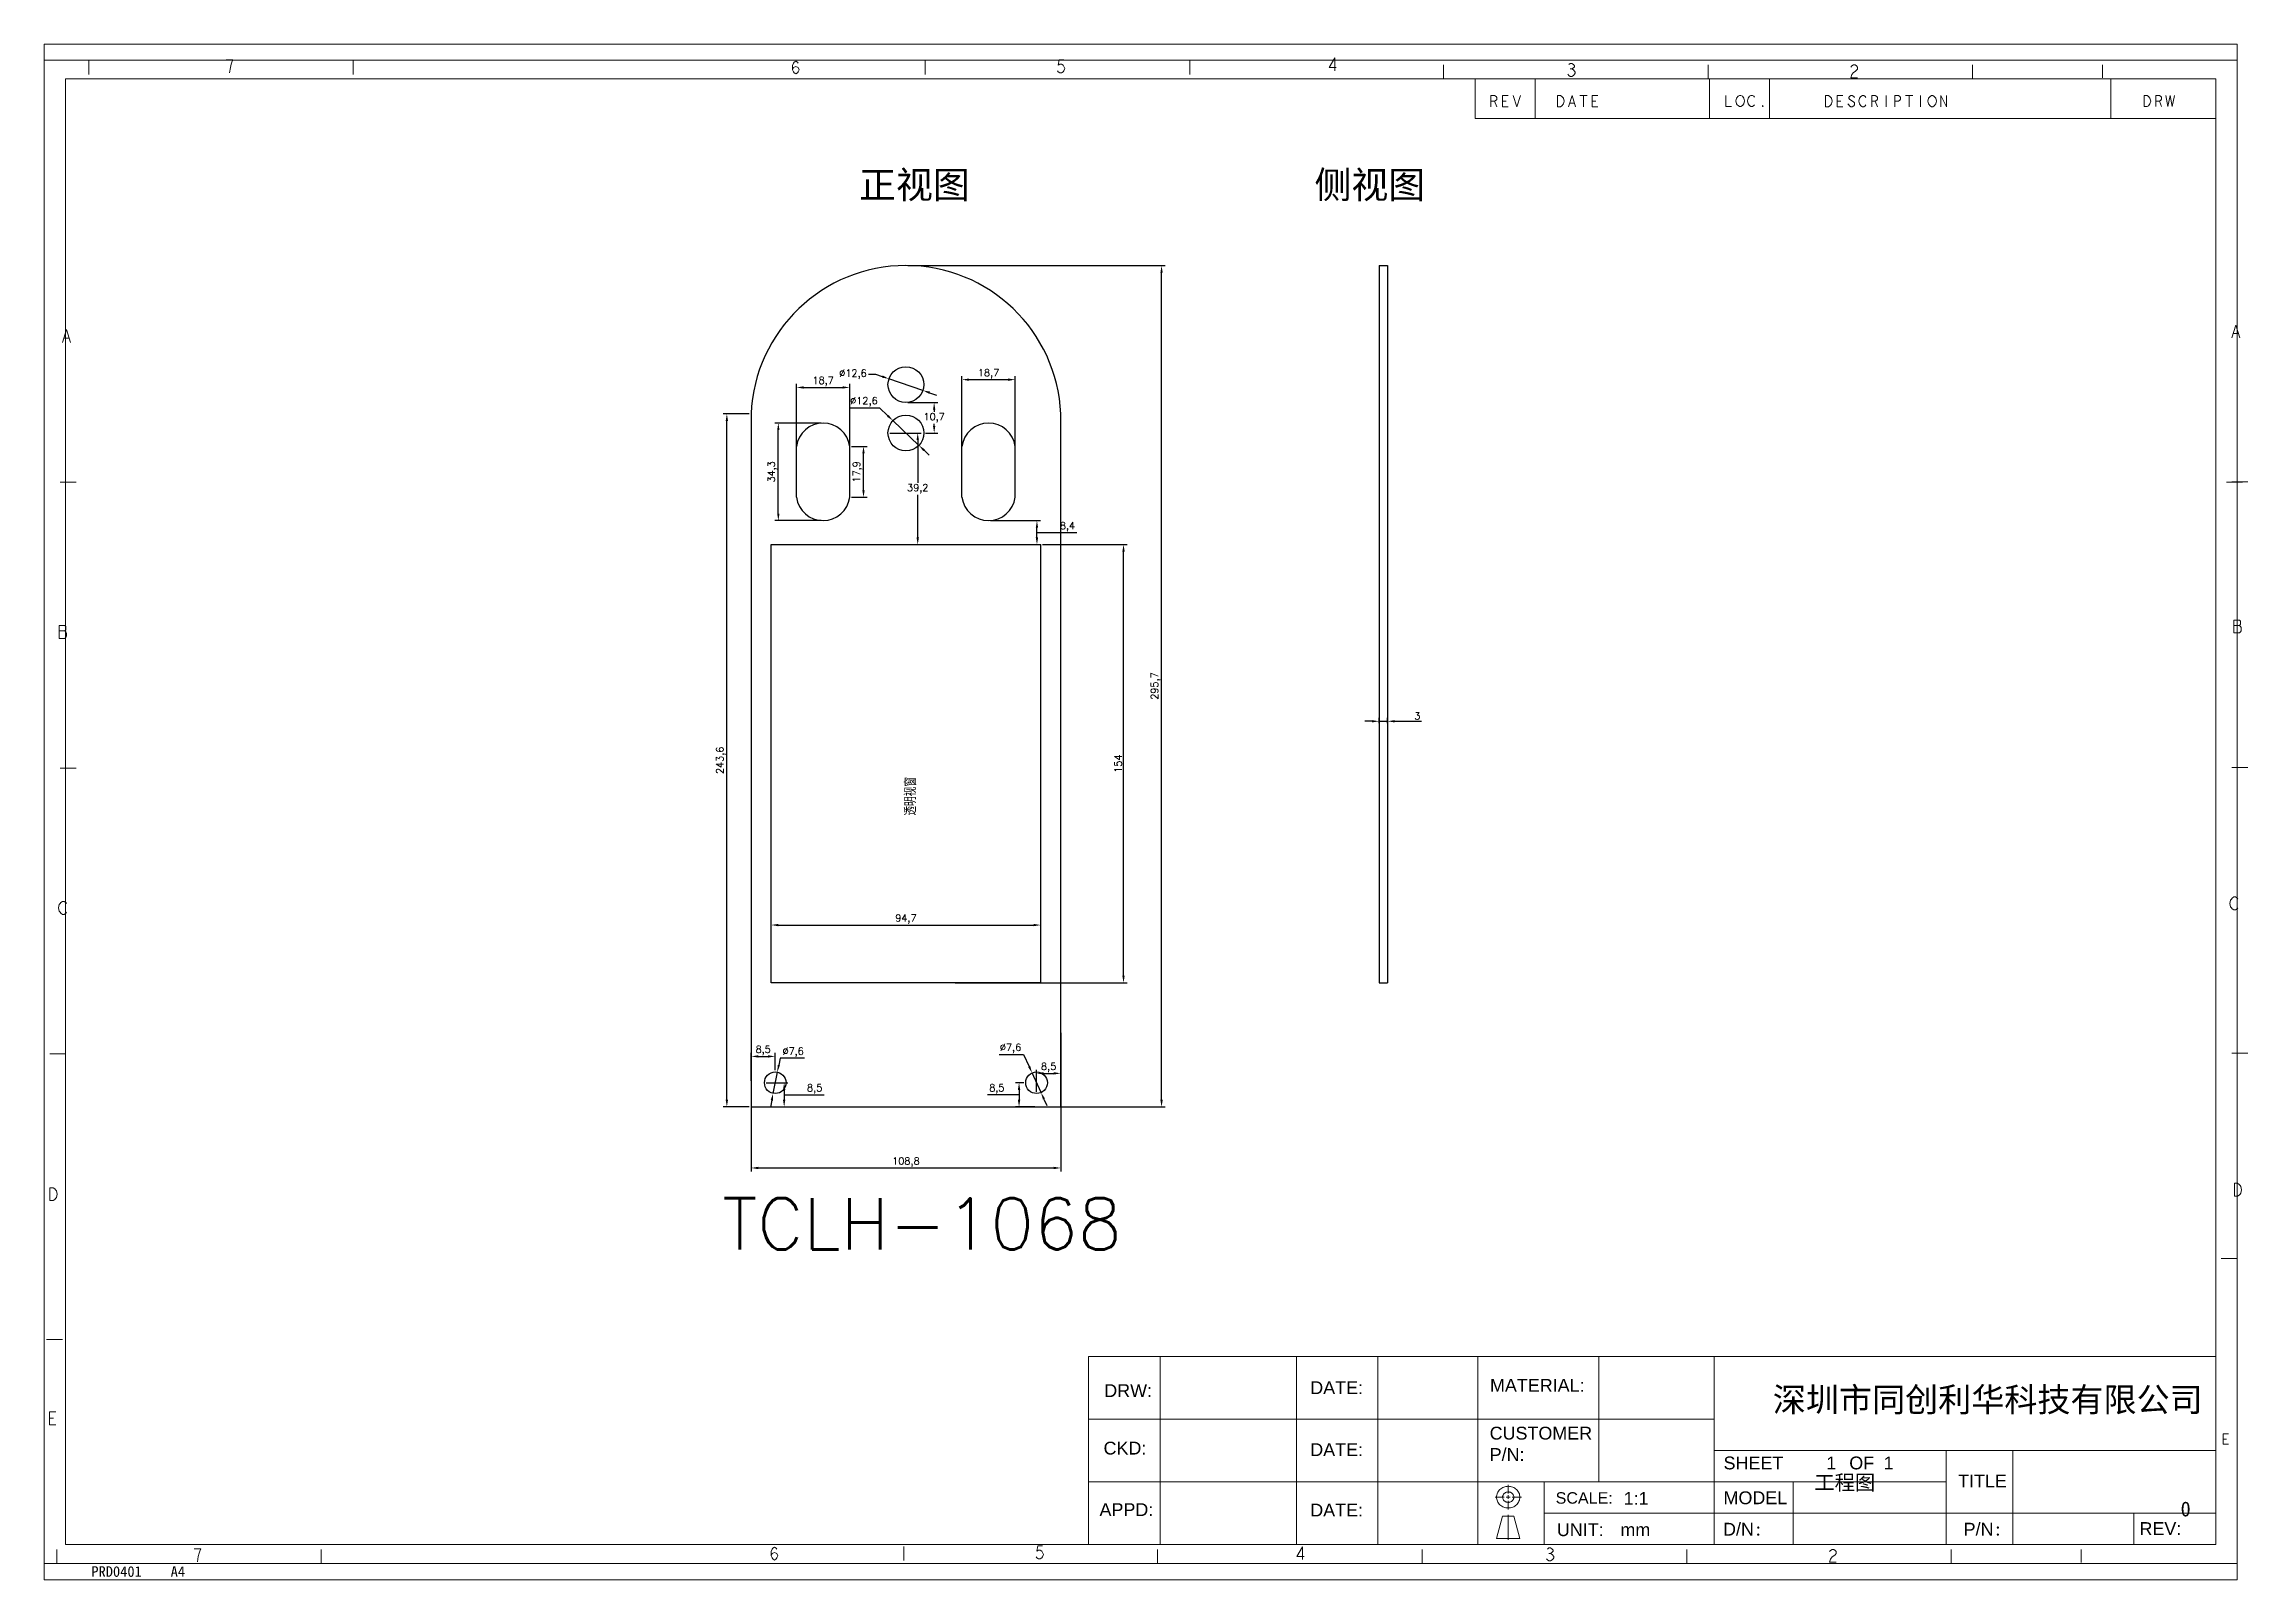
# Model space of a CAD drawing. Header units: millimetres. Extents: x 1974 to 2748, y 601 to 1141.
import ezdxf

# ---------------------------------------------------------------- set-up
doc = ezdxf.new("R2010")
doc.units = ezdxf.units.MM
doc.layers.add('0 @ 1', color=7, linetype='Continuous')
doc.layers.add('DIM', color=4, linetype='Continuous', lineweight=9)
doc.styles.get("Standard").update_dxf_attribs({"font": 'txt', "bigfont": 'gbcbig.shx'})
doc.styles.add('style1', font='', dxfattribs={"height": 2})
doc.styles.add('TPD', font='')
doc.styles.add('WMF-ARIAL0', font='arial.ttf')
doc.styles.add('宋体', font='')
doc.styles.get('style1').set_extended_font_data('SimSun')
doc.styles.get('TPD').set_extended_font_data('SimSun')
doc.styles.get('宋体').set_extended_font_data('SimSun')
doc.dimstyles.new('Annotative', dxfattribs={"dimscale": 0, "dimtxt": 2.5, "dimasz": 2.5, "dimexe": 1.25, "dimexo": 0.625, "dimtad": 1, "dimtih": 1, "dimtoh": 1, "dimtxsty": 'Standard', "dimcen": 2.5, "dimadec": 0, "dimazin": 0, "dimtfac": 1, "dimtmove": 1, "dimatfit": 3, "dimfxl": 0, "dimarcsym": 0})
doc.dimstyles.new('ISO-25', dxfattribs={"dimtxt": 2.5, "dimasz": 2.5, "dimexe": 1.25, "dimexo": 0.625, "dimtad": 1, "dimtxsty": 'Standard', "dimcen": 2.5, "dimadec": 0, "dimazin": 0, "dimtfac": 1, "dimtmove": 0, "dimatfit": 3, "dimfxl": 0, "dimarcsym": 0})

# ---------------------------------------------------------------- blocks, each defined once
blk = doc.blocks.new('*D1')
at = {"color": 0, "lineweight": -2}
for p, q in [((2324.92, 965.01), (2354.65, 965.01)), ((2353.4, 813.51), (2353.4, 962.51)), ((2324.92, 811.01), (2354.65, 811.01))]:
    blk.add_line(p, q, dxfattribs=at)
at = {"color": 0}
for points in [[(2352.98, 962.51), (2353.81, 962.51), (2353.4, 965.01)], [(2352.98, 813.51), (2353.81, 813.51), (2353.4, 811.01)]]:
    blk.add_solid(points, dxfattribs=at)
at = {"layer": 'Defpoints', "color": 0}
for p in [(2324.29, 965.01), (2353.4, 965.01), (2324.29, 811.01)]:
    blk.add_point(p, dxfattribs=at)
at = {"color": 0, "insert": (2351.52, 888.01), "char_height": 2.5, "attachment_point": 5, "rotation": 90}
blk.add_mtext('154', dxfattribs=at)
blk = doc.blocks.new('*D2')
at = {"color": 0, "lineweight": -2}
for p, q in [((2238.48, 991.19), (2238.48, 1021.46)), ((2240.98, 1020.21), (2254.68, 1020.21)), ((2257.18, 991.19), (2257.18, 1021.46))]:
    blk.add_line(p, q, dxfattribs=at)
at = {"color": 0}
for points in [[(2240.98, 1020.63), (2240.98, 1019.8), (2238.48, 1020.21)], [(2254.68, 1020.63), (2254.68, 1019.8), (2257.18, 1020.21)]]:
    blk.add_solid(points, dxfattribs=at)
at = {"layer": 'Defpoints', "color": 0}
for p in [(2257.18, 1020.21), (2238.48, 990.56), (2257.18, 990.56)]:
    blk.add_point(p, dxfattribs=at)
at = {"color": 0, "insert": (2247.83, 1022.3), "char_height": 2.5, "attachment_point": 5}
blk.add_mtext('18,7', dxfattribs=at)
blk = doc.blocks.new('*D3')
at = {"color": 0, "lineweight": -2}
for p, q in [((2257.8, 999.51), (2263.28, 999.51)), ((2262.03, 984.11), (2262.03, 997.01)), ((2257.8, 981.61), (2263.28, 981.61))]:
    blk.add_line(p, q, dxfattribs=at)
at = {"color": 0}
for points in [[(2261.62, 997.01), (2262.45, 997.01), (2262.03, 999.51)], [(2261.62, 984.11), (2262.45, 984.11), (2262.03, 981.61)]]:
    blk.add_solid(points, dxfattribs=at)
at = {"layer": 'Defpoints', "color": 0}
for p in [(2257.18, 999.51), (2262.03, 999.51), (2257.18, 981.61)]:
    blk.add_point(p, dxfattribs=at)
at = {"color": 0, "insert": (2259.95, 990.56), "char_height": 2.5, "attachment_point": 5, "rotation": 90}
blk.add_mtext('17,9', dxfattribs=at)
blk = doc.blocks.new('*D4')
at = {"color": 0, "lineweight": -2}
for p, q in [((2277.57, 1063.06), (2368.01, 1063.06)), ((2366.76, 769.86), (2366.76, 1060.56)), ((2277.57, 767.36), (2368.01, 767.36))]:
    blk.add_line(p, q, dxfattribs=at)
at = {"color": 0}
for points in [[(2366.34, 1060.56), (2367.17, 1060.56), (2366.76, 1063.06)], [(2366.34, 769.86), (2367.17, 769.86), (2366.76, 767.36)]]:
    blk.add_solid(points, dxfattribs=at)
at = {"layer": 'Defpoints', "color": 0}
for p in [(2276.94, 1063.06), (2366.76, 1063.06), (2276.94, 767.36)]:
    blk.add_point(p, dxfattribs=at)
at = {"color": 0, "insert": (2364.67, 915.28), "char_height": 2.5, "attachment_point": 5, "rotation": 90}
blk.add_mtext('295,7', dxfattribs=at)
blk = doc.blocks.new('*D5')
at = {"color": 0, "lineweight": -2}
for p, q in [((2222.54, 793.45), (2222.54, 744.65)), ((2331.34, 793.45), (2331.34, 744.65)), ((2225.04, 745.9), (2328.84, 745.9))]:
    blk.add_line(p, q, dxfattribs=at)
at = {"color": 0}
for points in [[(2225.04, 746.32), (2225.04, 745.49), (2222.54, 745.9)], [(2328.84, 746.32), (2328.84, 745.49), (2331.34, 745.9)]]:
    blk.add_solid(points, dxfattribs=at)
at = {"layer": 'Defpoints', "color": 0}
for p in [(2222.54, 794.07), (2331.34, 794.07), (2331.34, 745.9)]:
    blk.add_point(p, dxfattribs=at)
at = {"color": 0, "insert": (2276.94, 747.99), "char_height": 2.5, "attachment_point": 5}
blk.add_mtext('108,8', dxfattribs=at)
blk = doc.blocks.new('*D6')
at = {"color": 0, "lineweight": -2}
for p, q in [((2221.92, 1010.96), (2212.78, 1010.96)), ((2214.03, 769.86), (2214.03, 1008.46)), ((2221.92, 767.36), (2212.78, 767.36))]:
    blk.add_line(p, q, dxfattribs=at)
at = {"color": 0}
for points in [[(2213.61, 1008.46), (2214.45, 1008.46), (2214.03, 1010.96)], [(2213.61, 769.86), (2214.45, 769.86), (2214.03, 767.36)]]:
    blk.add_solid(points, dxfattribs=at)
at = {"layer": 'Defpoints', "color": 0}
for p in [(2214.03, 1010.96), (2222.55, 1010.96), (2222.54, 767.36)]:
    blk.add_point(p, dxfattribs=at)
at = {"color": 0, "insert": (2211.95, 889.16), "char_height": 2.5, "attachment_point": 5, "rotation": 90}
blk.add_mtext('243,6', dxfattribs=at)
blk = doc.blocks.new('*D7')
at = {"color": 0, "lineweight": -2}
for p, q in [((2296.64, 991.19), (2296.64, 1024.21)), ((2299.14, 1022.96), (2312.84, 1022.96)), ((2315.34, 991.19), (2315.34, 1024.21))]:
    blk.add_line(p, q, dxfattribs=at)
at = {"color": 0}
for points in [[(2299.14, 1023.38), (2299.14, 1022.54), (2296.64, 1022.96)], [(2312.84, 1023.38), (2312.84, 1022.54), (2315.34, 1022.96)]]:
    blk.add_solid(points, dxfattribs=at)
at = {"layer": 'Defpoints', "color": 0}
for p in [(2315.34, 1022.96), (2296.64, 990.56), (2315.34, 990.56)]:
    blk.add_point(p, dxfattribs=at)
at = {"color": 0, "insert": (2305.99, 1025.04), "char_height": 2.5, "attachment_point": 5}
blk.add_mtext('18,7', dxfattribs=at)
blk = doc.blocks.new('*D8')
at = {"color": 0, "lineweight": -2}
for p, q in [((2247.2, 1007.71), (2230.86, 1007.71)), ((2232.11, 975.91), (2232.11, 1005.21)), ((2247.2, 973.41), (2230.86, 973.41))]:
    blk.add_line(p, q, dxfattribs=at)
at = {"color": 0}
for points in [[(2231.7, 1005.21), (2232.53, 1005.21), (2232.11, 1007.71)], [(2231.7, 975.91), (2232.53, 975.91), (2232.11, 973.41)]]:
    blk.add_solid(points, dxfattribs=at)
at = {"layer": 'Defpoints', "color": 0}
for p in [(2232.11, 1007.71), (2247.83, 1007.71), (2247.83, 973.41)]:
    blk.add_point(p, dxfattribs=at)
at = {"color": 0, "insert": (2230.03, 990.56), "char_height": 2.5, "attachment_point": 5, "rotation": 90}
blk.add_mtext('34,3', dxfattribs=at)
blk = doc.blocks.new('*D21')
at = {"layer": '0 @ 1', "color": 0, "lineweight": -2}
for p, q in [((2229.59, 831.9), (2229.59, 832.53)), ((2232.09, 831.28), (2321.79, 831.28)), ((2324.29, 831.9), (2324.29, 832.53))]:
    blk.add_line(p, q, dxfattribs=at)
at = {"layer": '0 @ 1', "color": 0}
for points in [[(2232.09, 831.69), (2232.09, 830.86), (2229.59, 831.28)], [(2321.79, 831.69), (2321.79, 830.86), (2324.29, 831.28)]]:
    blk.add_solid(points, dxfattribs=at)
at = {"layer": 'Defpoints', "color": 0}
for p in [(2229.59, 831.28), (2324.29, 831.28), (2324.29, 831.28)]:
    blk.add_point(p, dxfattribs=at)
at = {"layer": '0 @ 1', "color": 0, "insert": (2276.94, 833.36), "char_height": 2.5, "attachment_point": 5}
blk.add_mtext('94,7', dxfattribs=at)
blk = doc.blocks.new('*D22')
at = {"layer": '0 @ 1', "color": 0, "lineweight": -2}
for p, q in [((2306.62, 973.41), (2324.23, 973.41)), ((2322.98, 967.51), (2322.98, 970.91)), ((2322.98, 969.21), (2330.38, 969.21)), ((2330.38, 969.21), (2337.04, 969.21)), ((2306.62, 965.01), (2324.23, 965.01))]:
    blk.add_line(p, q, dxfattribs=at)
at = {"layer": '0 @ 1', "color": 0}
for points in [[(2322.56, 970.91), (2323.4, 970.91), (2322.98, 973.41)], [(2322.56, 967.51), (2323.4, 967.51), (2322.98, 965.01)]]:
    blk.add_solid(points, dxfattribs=at)
at = {"layer": 'Defpoints', "color": 0}
for p in [(2305.99, 973.41), (2322.98, 973.41), (2305.99, 965.01)]:
    blk.add_point(p, dxfattribs=at)
at = {"layer": '0 @ 1', "color": 0, "insert": (2333.71, 971.3), "char_height": 2.5, "attachment_point": 5}
blk.add_mtext('8,4', dxfattribs=at)
blk = doc.blocks.new('*D23')
at = {"layer": '0 @ 1', "color": 0, "lineweight": -2}
for p, q in [((2271.27, 1004.21), (2282.34, 1004.21)), ((2281.09, 1001.71), (2281.09, 986.7)), ((2281.09, 967.51), (2281.09, 982.53)), ((2277.57, 965.01), (2282.34, 965.01))]:
    blk.add_line(p, q, dxfattribs=at)
at = {"layer": '0 @ 1', "color": 0}
for points in [[(2280.67, 1001.71), (2281.51, 1001.71), (2281.09, 1004.21)], [(2280.67, 967.51), (2281.51, 967.51), (2281.09, 965.01)]]:
    blk.add_solid(points, dxfattribs=at)
at = {"layer": 'Defpoints', "color": 0}
for p in [(2270.64, 1004.21), (2281.09, 1004.21), (2276.94, 965.01)]:
    blk.add_point(p, dxfattribs=at)
at = {"layer": '0 @ 1', "color": 0, "insert": (2281.09, 984.61), "char_height": 2.5, "attachment_point": 5}
blk.add_mtext('39,2', dxfattribs=at)
blk = doc.blocks.new('*D24')
at = {"layer": '0 @ 1', "color": 0, "lineweight": -2}
for p, q in [((2277.57, 1014.91), (2288.11, 1014.91)), ((2286.86, 1012.41), (2286.86, 1011.65)), ((2286.86, 1006.71), (2286.86, 1007.48)), ((2283.87, 1004.21), (2288.11, 1004.21))]:
    blk.add_line(p, q, dxfattribs=at)
at = {"layer": '0 @ 1', "color": 0}
for points in [[(2286.45, 1012.41), (2287.28, 1012.41), (2286.86, 1014.91)], [(2286.45, 1006.71), (2287.28, 1006.71), (2286.86, 1004.21)]]:
    blk.add_solid(points, dxfattribs=at)
at = {"layer": 'Defpoints', "color": 0}
for p in [(2276.94, 1014.91), (2286.86, 1014.91), (2283.24, 1004.21)]:
    blk.add_point(p, dxfattribs=at)
at = {"layer": '0 @ 1', "color": 0, "insert": (2286.86, 1009.56), "char_height": 2.5, "attachment_point": 5}
blk.add_mtext('10,7', dxfattribs=at)
blk = doc.blocks.new('*D25')
at = {"layer": '0 @ 1', "color": 0, "lineweight": -2}
for p, q in [((2257.4, 1013.09), (2267.61, 1013.09)), ((2267.61, 1013.09), (2270.56, 1010.28)), ((2281.51, 999.87), (2272.38, 1008.55)), ((2283.32, 998.15), (2285.13, 996.43))]:
    blk.add_line(p, q, dxfattribs=at)
at = {"layer": '0 @ 1', "color": 0}
for points in [[(2270.85, 1010.58), (2270.28, 1009.98), (2272.38, 1008.55)], [(2283.61, 998.45), (2283.03, 997.85), (2281.51, 999.87)]]:
    blk.add_solid(points, dxfattribs=at)
at = {"layer": 'Defpoints', "color": 0}
for p in [(2272.38, 1008.55), (2281.51, 999.87)]:
    blk.add_point(p, dxfattribs=at)
at = {"layer": '0 @ 1', "color": 0, "insert": (2262.19, 1015.17), "char_height": 2.5, "attachment_point": 5}
blk.add_mtext('∅12,6', dxfattribs=at)
blk = doc.blocks.new('*D26')
at = {"layer": '0 @ 1', "color": 0, "lineweight": -2}
for p, q in [((2263.75, 1024.86), (2266.25, 1024.86)), ((2266.25, 1024.86), (2268.61, 1024.05)), ((2282.9, 1019.18), (2270.98, 1023.25)), ((2285.27, 1018.37), (2287.64, 1017.56))]:
    blk.add_line(p, q, dxfattribs=at)
at = {"layer": '0 @ 1', "color": 0}
for points in [[(2268.75, 1024.45), (2268.48, 1023.66), (2270.98, 1023.25)], [(2285.4, 1018.77), (2285.14, 1017.98), (2282.9, 1019.18)]]:
    blk.add_solid(points, dxfattribs=at)
at = {"layer": 'Defpoints', "color": 0}
for p in [(2270.98, 1023.25), (2282.9, 1019.18)]:
    blk.add_point(p, dxfattribs=at)
at = {"layer": '0 @ 1', "color": 0, "insert": (2258.33, 1024.86), "char_height": 2.5, "attachment_point": 5}
blk.add_mtext('∅12,6', dxfattribs=at)
blk = doc.blocks.new('*D27')
at = {"layer": '0 @ 1', "color": 0, "lineweight": -2}
for p, q in [((2222.54, 776.49), (2222.54, 786.36)), ((2225.04, 785.11), (2228.54, 785.11)), ((2231.04, 780.29), (2231.04, 786.36))]:
    blk.add_line(p, q, dxfattribs=at)
at = {"layer": '0 @ 1', "color": 0}
for points in [[(2225.04, 785.52), (2225.04, 784.69), (2222.54, 785.11)], [(2228.54, 785.52), (2228.54, 784.69), (2231.04, 785.11)]]:
    blk.add_solid(points, dxfattribs=at)
at = {"layer": 'Defpoints', "color": 0}
for p in [(2231.04, 785.11), (2222.54, 775.86), (2231.04, 779.66)]:
    blk.add_point(p, dxfattribs=at)
at = {"layer": '0 @ 1', "color": 0, "insert": (2226.79, 787.19), "char_height": 2.5, "attachment_point": 5}
blk.add_mtext('8,5', dxfattribs=at)
blk = doc.blocks.new('*D28')
at = {"layer": '0 @ 1', "color": 0, "lineweight": -2}
for p, q in [((2227.87, 775.86), (2235.41, 775.86)), ((2231.67, 767.36), (2235.41, 767.36)), ((2234.16, 773.36), (2234.16, 769.86)), ((2234.16, 771.61), (2241.55, 771.61)), ((2241.55, 771.61), (2248.22, 771.61))]:
    blk.add_line(p, q, dxfattribs=at)
at = {"layer": '0 @ 1', "color": 0}
for points in [[(2233.74, 773.36), (2234.57, 773.36), (2234.16, 775.86)], [(2233.74, 769.86), (2234.57, 769.86), (2234.16, 767.36)]]:
    blk.add_solid(points, dxfattribs=at)
at = {"layer": 'Defpoints', "color": 0}
for p in [(2227.24, 775.86), (2231.04, 767.36), (2234.16, 767.36)]:
    blk.add_point(p, dxfattribs=at)
at = {"layer": '0 @ 1', "color": 0, "insert": (2244.88, 773.7), "char_height": 2.5, "attachment_point": 5}
blk.add_mtext('8,5', dxfattribs=at)
blk = doc.blocks.new('*D29')
at = {"layer": '0 @ 1', "color": 0, "lineweight": -2}
for p, q in [((2232.75, 784.49), (2232.26, 782.04)), ((2241.29, 784.49), (2232.75, 784.49)), ((2230.3, 772.13), (2231.78, 779.59)), ((2229.82, 769.68), (2229.33, 767.23))]:
    blk.add_line(p, q, dxfattribs=at)
at = {"layer": '0 @ 1', "color": 0}
for points in [[(2231.86, 782.12), (2232.67, 781.96), (2231.78, 779.59)], [(2229.41, 769.76), (2230.23, 769.6), (2230.3, 772.13)]]:
    blk.add_solid(points, dxfattribs=at)
at = {"layer": 'Defpoints', "color": 0}
for p in [(2231.78, 779.59), (2230.3, 772.13)]:
    blk.add_point(p, dxfattribs=at)
at = {"layer": '0 @ 1', "color": 0, "insert": (2237.33, 786.58), "char_height": 2.5, "attachment_point": 5}
blk.add_mtext('∅7,6', dxfattribs=at)
blk = doc.blocks.new('*D30')
at = {"layer": '0 @ 1', "color": 0, "lineweight": -2}
for p, q in [((2309.75, 785.83), (2318.3, 785.83)), ((2318.3, 785.83), (2320.23, 781.6)), ((2324.41, 772.4), (2321.26, 779.32)), ((2325.45, 770.13), (2326.49, 767.85))]:
    blk.add_line(p, q, dxfattribs=at)
at = {"layer": '0 @ 1', "color": 0}
for points in [[(2320.61, 781.77), (2319.85, 781.42), (2321.26, 779.32)], [(2325.83, 770.3), (2325.07, 769.96), (2324.41, 772.4)]]:
    blk.add_solid(points, dxfattribs=at)
at = {"layer": 'Defpoints', "color": 0}
for p in [(2321.26, 779.32), (2324.41, 772.4)]:
    blk.add_point(p, dxfattribs=at)
at = {"layer": '0 @ 1', "color": 0, "insert": (2313.71, 787.92), "char_height": 2.5, "attachment_point": 5}
blk.add_mtext('∅7,6', dxfattribs=at)
blk = doc.blocks.new('*D31')
at = {"layer": '0 @ 1', "color": 0, "lineweight": -2}
for p, q in [((2322.84, 772.69), (2322.84, 780.41)), ((2325.34, 779.16), (2328.84, 779.16)), ((2331.34, 772.69), (2331.34, 780.41))]:
    blk.add_line(p, q, dxfattribs=at)
at = {"layer": '0 @ 1', "color": 0}
for points in [[(2325.34, 779.58), (2325.34, 778.74), (2322.84, 779.16)], [(2328.84, 779.58), (2328.84, 778.74), (2331.34, 779.16)]]:
    blk.add_solid(points, dxfattribs=at)
at = {"layer": 'Defpoints', "color": 0}
for p in [(2331.34, 779.16), (2322.84, 772.06), (2331.34, 772.06)]:
    blk.add_point(p, dxfattribs=at)
at = {"layer": '0 @ 1', "color": 0, "insert": (2327.09, 781.24), "char_height": 2.5, "attachment_point": 5}
blk.add_mtext('8,5', dxfattribs=at)
blk = doc.blocks.new('*D32')
at = {"layer": '0 @ 1', "color": 0, "lineweight": -2}
for p, q in [((2318.41, 775.86), (2315.44, 775.86)), ((2312.21, 771.61), (2305.55, 771.61)), ((2316.69, 771.61), (2312.21, 771.61)), ((2322.21, 767.36), (2315.44, 767.36)), ((2316.69, 773.36), (2316.69, 769.86))]:
    blk.add_line(p, q, dxfattribs=at)
at = {"layer": '0 @ 1', "color": 0}
for points in [[(2316.27, 773.36), (2317.11, 773.36), (2316.69, 775.86)], [(2316.27, 769.86), (2317.11, 769.86), (2316.69, 767.36)]]:
    blk.add_solid(points, dxfattribs=at)
at = {"layer": 'Defpoints', "color": 0}
for p in [(2319.04, 775.86), (2316.69, 767.36), (2322.84, 767.36)]:
    blk.add_point(p, dxfattribs=at)
at = {"layer": '0 @ 1', "color": 0, "insert": (2308.88, 773.7), "char_height": 2.5, "attachment_point": 5}
blk.add_mtext('8,5', dxfattribs=at)
blk = doc.blocks.new('*D81')
at = {"color": 0, "lineweight": -2}
for p, q in [((2440.69, 902.89), (2438.19, 902.89)), ((2443.19, 902.28), (2443.19, 904.14)), ((2443.19, 902.89), (2446.19, 902.89)), ((2446.19, 902.28), (2446.19, 904.14)), ((2448.69, 902.89), (2458.07, 902.89))]:
    blk.add_line(p, q, dxfattribs=at)
at = {"color": 0}
for points in [[(2440.69, 903.31), (2440.69, 902.48), (2443.19, 902.89)], [(2448.69, 903.31), (2448.69, 902.48), (2446.19, 902.89)]]:
    blk.add_solid(points, dxfattribs=at)
at = {"layer": 'Defpoints', "color": 0}
for p in [(2443.19, 901.65), (2446.19, 902.89), (2446.19, 901.65)]:
    blk.add_point(p, dxfattribs=at)
at = {"color": 0, "insert": (2456.61, 904.77), "char_height": 2.5, "attachment_point": 5}
blk.add_mtext('3', dxfattribs=at)

msp = doc.modelspace()

# ---------------------------------------------------------------- linework, layer by layer
at = {"color": 2, "lineweight": 5}
for p, q in [((1974.132, 601.117), (1974.132, 1140.904)), ((1974.132, 1140.904), (2744.681, 1140.904)), ((2744.681, 601.117), (2744.681, 1140.904)), ((1974.132, 1135.239), (2744.681, 1135.239)), ((1989.829, 1130.221), (1989.829, 1135.108)), ((2082.783, 1130.221), (2082.783, 1135.108)), ((2283.695, 1130.221), (2283.695, 1135.108)), ((2376.648, 1130.221), (2376.648, 1135.108)), ((2465.827, 1128.66), (2465.827, 1133.547)), ((2510.373, 1132.169), (2510.942, 1132.169)), ((2558.781, 1128.66), (2558.781, 1133.547)), ((2651.735, 1128.66), (2651.735, 1133.547)), ((2697.329, 1133.57), (2697.329, 1129.015)), ((1981.624, 1128.66), (1981.624, 613.517)), ((1981.624, 1128.66), (2737.189, 1128.66)), ((2476.915, 1114.727), (2476.915, 1128.66)), ((2497.987, 1114.727), (2497.987, 1128.66)), ((2513.76, 1122.821), (2516.289, 1122.821)), ((2515.024, 1122.821), (2515.024, 1118.874)), ((2559.33, 1114.727), (2559.33, 1128.66)), ((2580.402, 1114.727), (2580.402, 1128.66)), ((2621.333, 1122.831), (2621.333, 1118.884)), ((2628.161, 1122.831), (2630.689, 1122.831)), ((2629.425, 1122.831), (2629.425, 1118.884)), ((2633.471, 1122.831), (2633.471, 1118.884)), ((2700.273, 1128.66), (2700.273, 1114.727)), ((2737.189, 1128.66), (2737.189, 613.517)), ((1974.132, 1122.148), (1974.132, 606.938)), ((2483.762, 1120.804), (2484.521, 1118.831)), ((2486.544, 1120.804), (2487.808, 1120.804)), ((2510.22, 1120.19), (2511.737, 1120.19)), ((2518.059, 1120.848), (2519.323, 1120.848)), ((2604.139, 1120.857), (2605.403, 1120.857)), ((2617.54, 1120.857), (2618.299, 1118.884)), ((2717.336, 1120.878), (2718.095, 1118.905)), ((2737.189, 1115.569), (2737.189, 613.517)), ((2744.681, 1122.148), (2744.681, 606.938)), ((2476.915, 1114.727), (2737.189, 1114.727)), ((2743.388, 1039.128), (2745.096, 1039.128)), ((1981.146, 1037.578), (1982.854, 1037.578)), ((1979.779, 986.877), (1985.398, 986.877)), ((1979.476, 934.658), (1981.468, 934.658)), ((1979.779, 886.467), (1985.398, 886.467)), ((1976.191, 786.056), (1981.81, 786.056)), ((2739.062, 714.097), (2744.681, 714.097)), ((1974.951, 685.646), (1980.57, 685.646)), ((2737.189, 679.626), (2341.036, 679.626)), ((2341.036, 679.626), (2341.036, 613.517)), ((2366.224, 679.626), (2366.224, 613.517)), ((2414.176, 679.626), (2414.176, 613.517)), ((2442.715, 679.626), (2442.715, 613.517)), ((2477.926, 679.626), (2477.926, 613.517)), ((2520.376, 679.626), (2520.376, 635.553)), ((2560.897, 679.626), (2560.897, 613.517)), ((1975.986, 657.938), (1977.409, 657.938)), ((2560.897, 657.59), (2341.036, 657.59)), ((2739.806, 650.604), (2740.945, 650.604)), ((2737.189, 646.571), (2560.897, 646.571)), ((2642.432, 646.571), (2642.432, 613.517)), ((2665.863, 646.571), (2665.863, 613.517)), ((2665.863, 646.571), (2665.863, 613.517)), ((2513.455, 635.553), (2341.036, 635.553)), ((2501.132, 635.553), (2501.132, 613.517)), ((2501.132, 635.553), (2501.132, 613.517)), ((2501.132, 635.553), (2501.132, 613.517)), ((2501.132, 635.553), (2501.132, 613.517)), ((2642.432, 635.553), (2513.455, 635.553)), ((2588.637, 635.553), (2588.637, 613.517)), ((2483.927, 630.214), (2487.183, 630.214)), ((2487.874, 630.214), (2489.255, 630.214)), ((2488.565, 631.489), (2488.565, 634.494)), ((2488.565, 629.576), (2488.565, 630.851)), ((2488.565, 625.929), (2488.565, 628.938)), ((2489.946, 630.214), (2493.202, 630.214)), ((2486.59, 623.477), (2484.475, 615.72)), ((2486.59, 623.477), (2490.539, 623.477)), ((2488.565, 615.185), (2488.565, 624.008)), ((2490.539, 623.477), (2492.654, 615.72)), ((2737.189, 624.535), (2501.132, 624.535)), ((2708.382, 624.535), (2708.382, 613.517)), ((1978.562, 606.938), (1978.562, 611.825)), ((1981.624, 613.517), (2737.189, 613.517)), ((2071.516, 606.938), (2071.516, 611.825)), ((2276.203, 607.944), (2276.203, 612.831)), ((2365.382, 606.938), (2365.382, 611.825)), ((2458.335, 606.938), (2458.335, 611.825)), ((2492.654, 615.72), (2484.475, 615.72)), ((2551.289, 606.938), (2551.289, 611.825)), ((2644.243, 606.938), (2644.243, 611.825)), ((2689.836, 611.848), (2689.836, 607.293)), ((1974.132, 606.938), (2744.681, 606.938)), ((2502.881, 610.447), (2503.45, 610.447)), ((1974.132, 601.117), (2744.681, 601.117))]:
    msp.add_line(p, q, dxfattribs=at)
for p, q in [((2443.194, 1063.062), (2446.194, 1063.062)), ((2443.194, 1063.062), (2443.194, 811.013)), ((2446.194, 1063.062), (2446.194, 811.013)), ((2294.198, 811.013), (2331.341, 811.013)), ((2443.194, 811.013), (2446.194, 811.013))]:
    msp.add_line(p, q)
at = {"color": 0}
for p, q in [((2222.541, 1010.962), (2222.541, 767.362)), ((2331.341, 767.513), (2331.341, 1010.962)), ((2238.48, 981.613), (2238.48, 999.513)), ((2257.18, 981.613), (2257.18, 999.513)), ((2296.641, 981.613), (2296.641, 999.513)), ((2315.341, 981.613), (2315.341, 999.513)), ((2229.591, 811.013), (2229.591, 965.013)), ((2229.591, 965.013), (2324.291, 965.013)), ((2238.51, 965.013), (2247.86, 965.013)), ((2296.641, 965.013), (2305.991, 965.013)), ((2324.291, 811.013), (2324.291, 965.013)), ((2324.291, 811.013), (2229.591, 811.013)), ((2222.541, 767.362), (2331.341, 767.362))]:
    msp.add_line(p, q, dxfattribs=at)
at = {"color": 2, "lineweight": 5}
for points in [[(2039.29, 1130.767), (2039.575, 1132.664), (2039.859, 1133.803), (2040.144, 1134.562), (2040.429, 1135.321), (2038.152, 1135.321)], [(2237.141, 1131.905), (2237.425, 1132.664), (2238.279, 1133.044), (2239.133, 1132.664), (2239.418, 1131.905), (2239.133, 1131.146), (2238.849, 1130.767), (2238.279, 1130.387), (2237.71, 1130.767), (2237.425, 1131.146), (2237.141, 1131.905), (2237.141, 1133.423), (2237.425, 1134.182), (2237.71, 1134.562), (2238.279, 1134.942), (2238.849, 1134.562), (2239.133, 1134.182)], [(2332.469, 1135.345), (2330.761, 1135.345), (2330.477, 1133.447), (2331.046, 1133.826), (2331.615, 1133.826), (2332.185, 1133.447), (2332.469, 1133.067), (2332.754, 1132.308), (2332.469, 1131.549), (2332.185, 1131.17), (2331.615, 1130.79), (2331.046, 1130.79), (2330.477, 1131.17), (2330.192, 1131.549)], [(2427.595, 1131.526), (2427.595, 1136.08), (2425.603, 1132.664), (2428.165, 1132.664)], [(2511.511, 1131.79), (2512.081, 1131.031), (2512.081, 1130.651), (2511.796, 1130.272), (2511.511, 1129.892), (2510.942, 1129.513), (2510.373, 1129.513), (2509.803, 1129.892), (2509.519, 1130.272)], [(2509.803, 1133.688), (2510.373, 1134.067), (2510.942, 1134.067), (2511.511, 1133.688), (2511.796, 1133.308), (2511.796, 1132.928), (2511.511, 1132.549), (2510.942, 1132.169), (2511.511, 1131.79)], [(2608.982, 1132.835), (2609.267, 1133.215), (2609.836, 1133.594), (2610.405, 1133.594), (2610.975, 1133.215), (2611.259, 1132.835), (2611.259, 1132.076), (2610.975, 1131.696), (2610.405, 1131.317), (2609.836, 1130.937), (2609.267, 1130.178), (2608.982, 1129.04), (2611.259, 1129.04)], [(2482.498, 1118.831), (2482.498, 1122.778), (2483.762, 1122.778), (2484.268, 1122.449), (2484.521, 1122.12), (2484.521, 1121.462), (2484.268, 1121.133), (2483.762, 1120.804), (2482.498, 1120.804)], [(2488.567, 1118.831), (2486.544, 1118.831), (2486.544, 1122.778), (2488.567, 1122.778)], [(2490.337, 1122.778), (2491.601, 1118.831), (2492.865, 1122.778)], [(2507.439, 1119.203), (2506.933, 1118.874), (2505.922, 1118.874), (2505.922, 1122.821)], [(2505.922, 1122.821), (2506.933, 1122.821), (2507.439, 1122.492), (2507.944, 1121.834)], [(2509.714, 1118.874), (2510.979, 1122.821), (2512.243, 1118.874)], [(2520.082, 1118.874), (2518.059, 1118.874), (2518.059, 1122.821), (2520.082, 1122.821)], [(2565.01, 1122.881), (2565.01, 1118.934), (2567.033, 1118.934)], [(2568.803, 1121.894), (2569.309, 1122.552), (2569.814, 1122.881), (2570.32, 1122.881), (2570.826, 1122.552), (2571.079, 1122.223), (2571.331, 1121.894), (2571.584, 1120.907), (2571.331, 1119.92)], [(2572.849, 1119.92), (2572.596, 1120.907), (2572.849, 1121.894), (2573.101, 1122.223), (2573.354, 1122.552), (2573.86, 1122.881), (2574.366, 1122.881), (2574.871, 1122.552), (2575.124, 1122.223)], [(2602.116, 1121.844), (2602.369, 1120.857), (2602.116, 1119.871), (2601.863, 1119.542), (2601.61, 1119.213), (2601.105, 1118.884), (2600.093, 1118.884), (2600.093, 1122.831)], [(2600.093, 1122.831), (2601.105, 1122.831), (2601.61, 1122.502), (2602.116, 1121.844)], [(2606.162, 1118.884), (2604.139, 1118.884), (2604.139, 1122.831), (2606.162, 1122.831)], [(2610.208, 1122.173), (2609.955, 1122.502), (2609.449, 1122.831), (2608.943, 1122.831), (2608.438, 1122.502), (2608.185, 1122.173), (2608.185, 1121.844), (2608.438, 1121.515)], [(2612.483, 1122.502), (2612.989, 1122.831), (2613.495, 1122.831), (2614, 1122.502), (2614.253, 1122.173)], [(2616.276, 1118.884), (2616.276, 1122.831), (2617.54, 1122.831), (2618.046, 1122.502), (2618.299, 1122.173), (2618.299, 1121.515), (2618.046, 1121.186), (2617.54, 1120.857), (2616.276, 1120.857)], [(2624.368, 1118.884), (2624.368, 1122.831), (2625.632, 1122.831), (2626.138, 1122.502), (2626.391, 1122.173), (2626.391, 1121.515), (2626.138, 1121.186), (2625.632, 1120.857), (2624.368, 1120.857)], [(2636.252, 1119.871), (2635.999, 1120.857), (2636.252, 1121.844), (2636.505, 1122.173), (2636.758, 1122.502), (2637.263, 1122.831), (2637.769, 1122.831), (2638.275, 1122.502), (2638.781, 1121.844)], [(2640.551, 1118.884), (2640.551, 1122.831), (2642.573, 1118.884), (2642.573, 1122.831)], [(2714.049, 1119.892), (2713.543, 1119.234), (2713.037, 1118.905), (2712.026, 1118.905), (2712.026, 1122.852)], [(2712.026, 1122.852), (2713.037, 1122.852), (2713.543, 1122.523)], [(2716.072, 1118.905), (2716.072, 1122.852), (2717.336, 1122.852), (2717.842, 1122.523), (2718.095, 1122.194), (2718.095, 1121.536), (2717.842, 1121.207), (2717.336, 1120.878), (2716.072, 1120.878)], [(2719.612, 1122.852), (2720.37, 1118.905), (2721.129, 1122.852), (2721.887, 1118.905), (2722.646, 1122.852)], [(2507.944, 1121.834), (2508.197, 1120.848), (2507.944, 1119.861), (2507.439, 1119.203)], [(2571.331, 1119.92), (2570.826, 1119.263), (2570.32, 1118.934), (2569.814, 1118.934), (2569.309, 1119.263), (2569.056, 1119.592), (2568.803, 1119.92), (2568.55, 1120.907), (2568.803, 1121.894)], [(2575.124, 1119.592), (2574.871, 1119.263), (2574.366, 1118.934), (2573.86, 1118.934), (2573.354, 1119.263), (2572.849, 1119.92)], [(2578.159, 1118.934), (2577.906, 1118.934), (2577.906, 1119.263), (2578.159, 1118.934)], [(2608.438, 1121.515), (2609.955, 1120.528), (2610.208, 1120.199), (2610.208, 1119.542), (2609.955, 1119.213), (2609.449, 1118.884), (2608.943, 1118.884), (2608.438, 1119.213), (2608.185, 1119.542), (2607.932, 1119.871)], [(2611.978, 1119.871), (2611.725, 1120.857), (2611.978, 1121.844), (2612.483, 1122.502)], [(2614.253, 1119.542), (2614, 1119.213), (2613.495, 1118.884), (2612.989, 1118.884), (2612.483, 1119.213), (2611.978, 1119.871)], [(2638.275, 1119.213), (2637.769, 1118.884), (2637.263, 1118.884), (2636.758, 1119.213), (2636.252, 1119.871)], [(2638.781, 1121.844), (2639.033, 1120.857), (2638.781, 1119.871), (2638.275, 1119.213)], [(2713.543, 1122.523), (2714.049, 1121.865), (2714.302, 1120.878), (2714.049, 1119.892)], [(1980.577, 1036.06), (1982, 1040.614), (1983.424, 1036.06)], [(2742.819, 1037.61), (2744.242, 1042.164), (2745.665, 1037.61)], [(2740.964, 986.877), (2746.583, 986.877)], [(2746.583, 986.877), (2740.964, 986.877)], [(2742.837, 987.047), (2748.456, 987.047)], [(2743.517, 938.486), (2743.517, 933.931), (2745.509, 933.931), (2745.794, 934.311), (2746.079, 934.69), (2746.079, 935.829), (2745.794, 936.209), (2745.509, 936.588), (2745.794, 936.968), (2745.794, 938.106), (2745.509, 938.486), (2743.517, 938.486)], [(1979.476, 936.556), (1979.476, 932.002), (1981.468, 932.002), (1981.753, 932.381), (1982.038, 932.761), (1982.038, 933.899), (1981.753, 934.279), (1981.468, 934.658), (1981.753, 935.038), (1981.753, 936.176), (1981.468, 936.556), (1979.476, 936.556)], [(2743.517, 936.588), (2745.509, 936.588)], [(2742.837, 886.637), (2748.456, 886.637)], [(1982.038, 835.797), (1981.753, 835.418), (1981.184, 835.038), (1980.614, 835.038), (1980.045, 835.418), (1979.76, 835.797), (1979.476, 836.177), (1979.191, 837.315), (1979.476, 838.454), (1979.76, 838.834), (1980.045, 839.213), (1980.614, 839.593), (1981.184, 839.593), (1981.753, 839.213), (1982.038, 838.834)], [(2744.915, 837.347), (2744.63, 836.968), (2744.061, 836.588), (2743.492, 836.588), (2742.922, 836.968), (2742.638, 837.347), (2742.353, 837.727), (2742.068, 838.866), (2742.353, 840.004), (2742.638, 840.384), (2742.922, 840.763), (2743.492, 841.143), (2744.061, 841.143), (2744.63, 840.763), (2744.915, 840.384)], [(2742.837, 786.226), (2748.456, 786.226)], [(1976.172, 738.967), (1977.311, 738.967), (1977.88, 738.588), (1978.165, 738.208), (1978.449, 737.829), (1978.734, 736.69), (1978.449, 735.552), (1978.165, 735.172), (1977.88, 734.792), (1977.311, 734.413), (1976.172, 734.413), (1976.172, 738.967)], [(2743.685, 740.518), (2744.824, 740.518), (2745.393, 740.138), (2745.678, 739.759), (2745.963, 739.379), (2746.247, 738.24), (2745.963, 737.102), (2745.678, 736.722), (2745.393, 736.343), (2744.824, 735.963), (2743.685, 735.963), (2743.685, 740.518)], [(1978.263, 655.661), (1975.986, 655.661), (1975.986, 660.216), (1978.263, 660.216)], [(2741.628, 648.782), (2739.806, 648.782), (2739.806, 652.426), (2741.628, 652.426)], [(2028.023, 607.484), (2028.308, 609.382), (2028.593, 610.52), (2028.877, 611.279), (2029.162, 612.038), (2026.885, 612.038)], [(2229.649, 609.628), (2229.933, 610.387), (2230.787, 610.767), (2231.641, 610.387), (2231.926, 609.628), (2231.641, 608.869), (2231.357, 608.49), (2230.787, 608.11), (2230.218, 608.49), (2229.933, 608.869), (2229.649, 609.628), (2229.649, 611.147), (2229.933, 611.906), (2230.218, 612.285), (2230.787, 612.665), (2231.357, 612.285), (2231.641, 611.906)], [(2324.977, 613.068), (2323.269, 613.068), (2322.985, 611.17), (2323.554, 611.55), (2324.123, 611.55), (2324.693, 611.17), (2324.977, 610.791), (2325.262, 610.031), (2324.977, 609.272), (2324.693, 608.893), (2324.123, 608.513), (2323.554, 608.513), (2322.985, 608.893), (2322.7, 609.272)], [(2416.328, 608.243), (2416.328, 612.797), (2414.336, 609.382), (2416.898, 609.382)], [(2502.311, 611.965), (2502.881, 612.345), (2503.45, 612.345), (2504.019, 611.965), (2504.304, 611.586), (2504.304, 611.206), (2504.019, 610.827), (2503.45, 610.447), (2504.019, 610.068)], [(2601.49, 611.113), (2601.775, 611.493), (2602.344, 611.872), (2602.913, 611.872), (2603.483, 611.493), (2603.767, 611.113), (2603.767, 610.354), (2603.483, 609.974), (2602.913, 609.595), (2602.344, 609.215), (2601.775, 608.456), (2601.49, 607.318), (2603.767, 607.318)], [(2504.019, 610.068), (2504.589, 609.309), (2504.589, 608.929), (2504.304, 608.55), (2504.019, 608.17), (2503.45, 607.791), (2502.881, 607.791), (2502.311, 608.17), (2502.027, 608.55)]]:
    msp.add_lwpolyline(points, dxfattribs=at)
at = {"color": 0}
for centre, radius in [((2276.941, 1021.213), 6.3), ((2276.941, 1004.213), 6.3), ((2231.041, 775.862), 3.8), ((2322.839, 775.862), 3.8)]:
    msp.add_circle(centre, radius, dxfattribs=at)
for centre, radius, start, end in [((2276.944, 1008.614), 54.448, 2.471449, 177.528503), ((2247.83, 998.282), 9.431, 7.498129, 172.501871), ((2305.991, 998.282), 9.431, 7.498129, 172.501871), ((2247.83, 982.844), 9.431, 187.498129, 352.501871), ((2305.991, 982.844), 9.431, 187.498129, 352.501871)]:
    msp.add_arc(centre, radius, start, end, dxfattribs=at)
at = {"color": 2, "lineweight": 5}
for points in [[(2492.654, 630.214), (2492.576, 630.956), (2492.343, 631.671), (2491.965, 632.329), (2491.457, 632.906), (2490.837, 633.38), (2490.13, 633.732), (2489.362, 633.948), (2488.565, 634.021), (2487.767, 633.948), (2486.999, 633.732), (2486.292, 633.38), (2485.672, 632.906), (2485.164, 632.329), (2484.786, 631.671), (2484.553, 630.956), (2484.475, 630.214), (2484.553, 629.471), (2484.786, 628.756), (2485.164, 628.098), (2485.672, 627.521), (2486.292, 627.047), (2486.999, 626.695), (2487.767, 626.479), (2488.565, 626.406), (2489.362, 626.479), (2490.13, 626.695), (2490.837, 627.047), (2491.457, 627.521), (2491.965, 628.098), (2492.343, 628.756), (2492.576, 629.471), (2492.654, 630.214)], [(2486.59, 630.214), (2486.628, 629.856), (2486.74, 629.512), (2486.923, 629.195), (2487.168, 628.917), (2487.468, 628.689), (2487.809, 628.52), (2488.179, 628.415), (2488.565, 628.38), (2488.95, 628.415), (2489.32, 628.52), (2489.661, 628.689), (2489.961, 628.917), (2490.206, 629.195), (2490.389, 629.512), (2490.501, 629.856), (2490.539, 630.214), (2490.501, 630.571), (2490.389, 630.915), (2490.206, 631.232), (2489.961, 631.51), (2489.661, 631.738), (2489.32, 631.907), (2488.95, 632.012), (2488.565, 632.047), (2488.179, 632.012), (2487.809, 631.907), (2487.468, 631.738), (2487.168, 631.51), (2486.923, 631.232), (2486.74, 630.915), (2486.628, 630.571), (2486.59, 630.214)]]:
    msp.add_spline(points, degree=3, dxfattribs=at)

# ---------------------------------------------------------------- texts
at = {"color": 6, "lineweight": 5, "char_height": 6.91891, "width": 128.86826, "attachment_point": 1, "style": '宋体'}
for s, insert in [('{\\H1.374x;\\C0;正视图}', (2260.484, 1096.204, -7.907)), ('{\\H1.374x;\\C0;侧视图}', (2420.494, 1096.204, -7.907))]:
    msp.add_mtext(s, dxfattribs=dict(at, insert=insert))
at = {"color": 0, "insert": (2276.537, 869.724), "char_height": 4, "width": 34.60008, "attachment_point": 1, "rotation": 90}
msp.add_mtext('透明视窗', dxfattribs=at)
at = {"insert": (2212.402, 735.283), "char_height": 18, "width": 436.87073, "attachment_point": 1}
msp.add_mtext('TCLH-1068', dxfattribs=at)
at = {"color": 2, "lineweight": 5, "attachment_point": 1}
for s, insert, char_height, width, style in [('DRW:', (2346.634, 669.917), 4.5066, 31.4612, 'WMF-ARIAL0'), ('DATE:', (2419.004, 670.932), 4.5066, 31.4612, 'WMF-ARIAL0'), ('MATERIAL:', (2482.153, 671.754), 4.5066, 31.4612, 'WMF-ARIAL0'), ('CUSTOMER \\PP/N:', (2482.036, 654.962), 4.5066, 92.60192, 'WMF-ARIAL0'), ('CKD:', (2346.38, 649.701), 4.5066, 31.4612, 'WMF-ARIAL0'), ('DATE:', (2419.004, 649.154), 4.5066, 31.4612, 'WMF-ARIAL0'), ('{\\fArial|b0|i0|c0|p32;SHEET}      ', (2564.214, 644.481), 4.50656, 92.60192, 'style1'), ('{\\fArial|b0|i0|c0|p32;1}    ', (2600.336, 644.481), 4.50656, 9.93623, 'style1'), ('{\\fArial|b0|i0|c0|p32;OF}      ', (2608.39, 644.481), 4.50656, 92.60192, 'style1'), ('{\\fArial|b0|i0|c0|p32;1}    ', (2620.473, 644.481), 4.50656, 9.93623, 'style1'), ('{\\fArial|b0|i0|c0|p34;TITLE}', (2646.636, 638.16), 4.50656, 31.4612, 'style1'), ('APPD:', (2344.957, 628.085), 4.5066, 14.7481, 'WMF-ARIAL0'), ('DATE:', (2419.004, 627.92), 4.5066, 31.4612, 'WMF-ARIAL0'), ('{\\fArial|b0|i0|c0|p34;SCALE:}', (2505.229, 631.948), 4.0327, 92.60192, 'WMF-ARIAL0'), ('1:1', (2529.125, 632.023), 4.5066, 92.60192, 'WMF-ARIAL0'), ('{\\fArial|b0|i0|c0|p32;MODEL}     ', (2564.214, 632.246), 4.50656, 92.60192, 'style1'), ('UNIT:', (2505.67, 621.023), 4.5066, 92.60192, 'WMF-ARIAL0'), ('mm', (2527.978, 621.023), 4.5066, 92.60192, 'WMF-ARIAL0'), ('{\\fArial|b0|i0|c0|p32;D/N}:', (2564.037, 621.196), 4.50656, 31.4612, 'style1'), ('{\\fArial|b0|i0|c0|p32;P/N}:', (2648.567, 621.196), 4.50656, 31.4612, 'style1'), ('{\\fArial|b0|i0|c0|p34;REV:}', (2710.343, 621.422), 4.50656, 31.4612, 'style1'), ('PRD0401    A4', (1990.732, 605.942), 3.72566, 46.30736, 'style1')]:
    msp.add_mtext(s, dxfattribs=dict(at, insert=insert, char_height=char_height, width=width, style=style))
at = {"color": 2, "insert": (2581.546, 668.748), "char_height": 9.29875, "width": 212.00249, "attachment_point": 1, "style": '宋体'}
msp.add_mtext('{\\H0.9159x;\\C4;深圳市同创利华科技有限公司}', dxfattribs=at)
at = {"layer": 'DIM', "lineweight": 5, "char_height": 11.95948, "attachment_point": 1, "style": 'TPD'}
for s, insert, width in [('{\\fSimSun|b0|i0|c134|p32;\\H0.4375x;工程图}', (2596.114, 637.983), 26.25028), ('{\\fSimSun|b0|i0|c134|p32;\\H0.4375x;0}', (2724.795, 628.677), 12.97908)]:
    msp.add_mtext(s, dxfattribs=dict(at, insert=insert, width=width))

# ---------------------------------------------------------------- dimensions: what is measured, and where the dimension line sits
at = {"color": 0}
for base, p1, p2, angle, picture, middle, dimtype in [((2366.758, 1063.062), (2276.941, 767.362), (2276.944, 1063.062), 90, '*D4', (2366.758, 915.28), 160), ((2446.194, 902.894), (2443.194, 901.651), (2446.194, 901.651), 0, '*D81', (2456.613, 902.894), 161), ((2331.341, 745.903), (2222.541, 794.073), (2331.341, 794.073), 180, '*D5', (2276.941, 745.903), 160)]:
    dim = msp.add_linear_dim(base=base, p1=p1, p2=p2, angle=angle, dimstyle='ISO-25', dxfattribs=at)
    dim.commit()
    dim.dimension.update_dxf_attribs({"geometry": picture, "text_midpoint": middle, "dimtype": dimtype})
for base, p1, p2, angle, picture, middle in [((2257.18, 1020.212), (2238.48, 990.563), (2257.18, 990.563), 180, '*D2', (2247.83, 1022.296)), ((2315.341, 1022.961), (2296.641, 990.563), (2315.341, 990.563), 180, '*D7', (2305.991, 1025.045)), ((2214.031, 1010.962), (2222.541, 767.362), (2222.546, 1010.962), 90, '*D6', (2211.947, 889.162)), ((2232.113, 1007.713), (2247.83, 973.413), (2247.83, 1007.713), 90, '*D8', (2230.029, 990.563)), ((2262.035, 999.513), (2257.18, 981.613), (2257.18, 999.513), 90, '*D3', (2259.952, 990.563)), ((2353.396, 965.013), (2324.291, 811.013), (2324.291, 965.013), 90, '*D1', (2351.521, 888.013))]:
    dim = msp.add_linear_dim(base=base, p1=p1, p2=p2, angle=angle, dimstyle='ISO-25', dxfattribs=at)
    dim.commit()
    dim.dimension.update_dxf_attribs({"geometry": picture, "text_midpoint": middle})
at = {"layer": '0 @ 1', "color": 0}
for p1, p2, picture, middle in [((2282.903, 1019.179), (2270.978, 1023.247), '*D26', (2258.33, 1024.862)), ((2230.303, 772.135), (2231.779, 779.59), '*D29', (2237.334, 786.578))]:
    dim = msp.add_diameter_dim_2p(p1=p1, p2=p2, dimstyle='Annotative', override={"dimscale": 1, "dimtix": 0, "dimtofl": 1, "dimtmove": 1, "dimatfit": 3}, dxfattribs=at)
    dim.commit()
    dim.dimension.update_dxf_attribs({"geometry": picture, "text_midpoint": middle})
for p1, p2, picture, middle in [((2281.506, 999.872), (2272.375, 1008.554), '*D25', (2267.611, 1013.085)), ((2324.414, 772.404), (2321.264, 779.32), '*D30', (2318.296, 785.834))]:
    dim = msp.add_diameter_dim_2p(p1=p1, p2=p2, dimstyle='Annotative', override={"dimscale": 1, "dimtix": 0, "dimtofl": 1, "dimtmove": 1, "dimatfit": 3}, dxfattribs=at)
    dim.commit()
    dim.dimension.update_dxf_attribs({"geometry": picture, "text_midpoint": middle, "dimtype": 163})
for base, p1, p2, angle, picture, middle in [((2286.863, 1014.913), (2283.241, 1004.213), (2276.941, 1014.913), 90, '*D24', (2286.863, 1009.563)), ((2281.089, 1004.213), (2276.941, 965.013), (2270.641, 1004.213), 90, '*D23', (2281.089, 984.613)), ((2322.981, 973.413), (2305.991, 965.013), (2305.991, 973.413), 90, '*D22', (2331.001, 971.296)), ((2324.291, 831.278), (2229.591, 831.278), (2324.291, 831.278), 180, '*D21', (2276.941, 833.361)), ((2231.041, 785.106), (2222.541, 775.862), (2231.041, 779.662), 180, '*D27', (2226.791, 787.19)), ((2331.341, 779.159), (2322.839, 772.062), (2331.341, 772.062), 180, '*D31', (2327.09, 781.243)), ((2234.156, 767.362), (2227.241, 775.862), (2231.041, 767.362), 90, '*D28', (2242.176, 773.696)), ((2316.691, 767.362), (2319.039, 775.862), (2322.839, 767.362), 90, '*D32', (2311.587, 773.696))]:
    dim = msp.add_linear_dim(base=base, p1=p1, p2=p2, angle=angle, dimstyle='Annotative', override={"dimscale": 1, "dimtix": 0, "dimtofl": 1, "dimtmove": 1, "dimatfit": 3}, dxfattribs=at)
    dim.commit()
    dim.dimension.update_dxf_attribs({"geometry": picture, "text_midpoint": middle})

doc.saveas('drawing.dxf')
